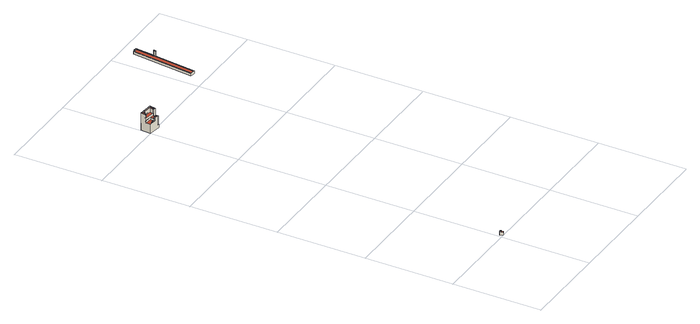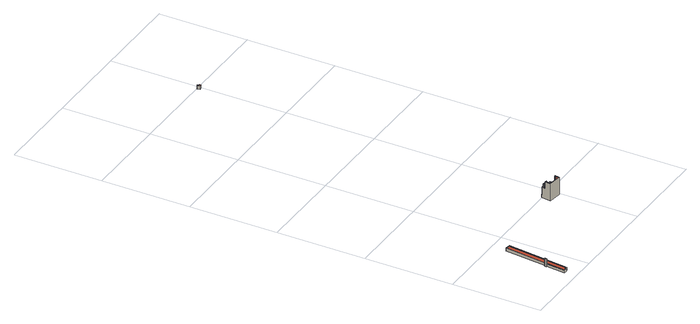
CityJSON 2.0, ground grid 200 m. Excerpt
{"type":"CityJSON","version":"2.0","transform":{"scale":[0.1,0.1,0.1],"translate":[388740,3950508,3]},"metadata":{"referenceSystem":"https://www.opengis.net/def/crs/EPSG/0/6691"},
"CityObjects":{
"building1":{"type":"Building","attributes":{"13+区市町村コード+大字・町コード+町・丁目コード":"13101004003","class":"3001","measuredHeight":6.5,"storeysAboveGround":2,"storeysBelowGround":0,"usage":"402","大字・町コード":"4","延べ面積換算係数":"1","町・丁目コード":"3"},"address":[{"country":"日本","locality":"東京都千代田区内神田三丁目"}],"geometry":[{"type":"Solid","lod":"2","boundaries":[[[[0,1,2,3]],[[4,5,6,7]],[[8,9,10,11]],[[5,11,10,0,3,6]],[[9,1,0,10]],[[5,4,8,11]],[[6,3,2,7]],[[1,9,8,4,7,2]]]],"semantics":{"surfaces":[{"type":"GroundSurface"},{"type":"RoofSurface"},{"type":"WallSurface"}],"values":[[0,1,1,2,2,2,2,2]]}}]},
"building2":{"type":"Building","attributes":{"13+区市町村コード+大字・町コード+町・丁目コード":"13101044001","class":"3002","measuredHeight":37.3,"storeysAboveGround":6,"storeysBelowGround":2,"usage":"402","大字・町コード":"44","延べ面積換算係数":"1","町・丁目コード":"1"},"address":[{"country":"日本","locality":"東京都千代田区外神田一丁目"}],"children":["building2-1","building2-2"],"geometry":[{"type":"Solid","lod":"2","boundaries":[[[[12,13,14,15,16]],[[17,18,19,20]],[[21,22,23,24]],[[21,25,26,27,22]],[[28,29,30,31]],[[28,32,33,29]],[[34,35,19,18]],[[36,37,33,32]],[[38,39,40,41]],[[42,43,44,45]],[[46,47,48,49,50,51,52,53,54,55,56,57]],[[58,59,60,61,62,63]],[[64,65,30,29,33,37,66,67,68,69,70]],[[71,72,73,74]],[[42,74,73,43]],[[24,23,75,76]],[[77,78,79,80]],[[81,66,37,36]],[[82,83,78,77]],[[84,85,86,87]],[[80,79,88,89]],[[89,88,83,82]],[[90,91,92,93,94]],[[95,96,97,98]],[[99,100,101]],[[67,102,103,68]],[[81,102,67,66]],[[104,105,101,100]],[[106,107,97,96]],[[76,75,105,104]],[[19,39,38,20]],[[24,14,13,18,17,45,44,56,55,21]],[[27,30,65,22]],[[26,31,30,27]],[[61,28,31,26,25,62]],[[35,40,39,19]],[[41,42,45,17,20,38]],[[43,57,56,44]],[[13,12,93,92,82,77,71,74,34,18]],[[62,25,21,55,54,63]],[[35,34,74,42,41,40]],[[72,47,46,73]],[[73,46,57,43]],[[72,71,77,80,48,47]],[[78,85,84,79]],[[83,86,85,78]],[[79,84,87,88]],[[49,48,80,89]],[[88,87,86,83]],[[98,50,49,89,82,92,91,95]],[[97,51,50,98]],[[96,95,91,90]],[[103,102,63,54,53,100,99]],[[101,68,103,99]],[[58,63,102,81]],[[107,106,104,100,53,52]],[[105,69,68,101]],[[12,16,94,93]],[[107,52,51,97]],[[75,70,69,105]],[[106,96,90,94,16,15,76,104]],[[22,65,64,23]],[[32,28,61,60]],[[36,32,60,59]],[[23,64,70,75]],[[76,15,14,24]],[[36,59,58,81]]]],"semantics":{"surfaces":[{"type":"GroundSurface"},{"type":"RoofSurface"},{"type":"WallSurface"}],"values":[[0,1,1,1,1,1,1,1,1,1,1,1,1,1,1,1,1,1,1,1,1,1,1,1,1,1,1,1,1,1,2,2,2,2,2,2,2,2,2,2,2,2,2,2,2,2,2,2,2,2,2,2,2,2,2,2,2,2,2,2,2,2,2,2,2,2,2]]}}]},
"building2-1":{"type":"BuildingInstallation","attributes":{"relationToConstruction":"outside"},"parents":["building2"],"geometry":[{"type":"MultiSurface","lod":"2","boundaries":[[[100,108,109,110,111,112,21,24,76,104]],[[21,112,113,114]],[[114,113,115,116,117,118,119,120,121,122]],[[112,111,115,113]],[[24,21,114,122]],[[111,110,116,115]],[[76,24,122,121]],[[100,104,120,119]],[[108,100,119,118]],[[109,108,118,117]],[[120,104,76,121]],[[109,117,116,110]]]}]},
"building2-2":{"type":"BuildingInstallation","attributes":{"relationToConstruction":"outside"},"parents":["building2"],"geometry":[{"type":"MultiSurface","lod":"2","boundaries":[[[123,124,125,126]],[[127,128,129,130]],[[131,132,133,134]],[[135,136,137,138]],[[139,140,141,142]],[[143,144,145,146]],[[134,133,147,148]],[[133,132,149,147]],[[150,148,147,149]],[[131,134,148,150]],[[132,131,150,149]],[[129,128,151,152]],[[136,135,153,154]],[[135,138,155,153]],[[156,154,153,155]],[[137,136,154,156]],[[127,157,151,128]],[[152,151,157,158]],[[130,129,152,158]],[[138,137,156,155]],[[159,144,143,160]],[[157,127,130,158]],[[143,146,161,160]],[[162,159,160,161]],[[162,145,144,159]],[[162,161,146,145]],[[163,125,124,164]],[[165,163,164,166]],[[166,167,168,165]],[[167,166,164,124,123,169]],[[169,170,168,167]],[[126,125,163,165,168,170]],[[141,140,171,172]],[[173,171,140,139]],[[126,170,169,123]],[[173,174,172,171]],[[174,142,141,172]],[[142,174,173,139]]]}]},
"building3":{"type":"Building","attributes":{"13+区市町村コード+大字・町コード+町・丁目コード":"13101044004","class":"3001","measuredHeight":45.1,"storeysAboveGround":22,"storeysBelowGround":3,"usage":"401","地区計画":"秋葉原駅付近地区","大字・町コード":"44","延べ面積換算係数":"1","町・丁目コード":"4"},"address":[{"country":"日本","locality":"東京都千代田区外神田四丁目"}],"geometry":[{"type":"Solid","lod":"2","boundaries":[[[[175,176,177,178,179,180,181,182,183,184]],[[185,186,187,188]],[[189,190,186,185]],[[188,187,191,192]],[[193,194,195,196,197,198,199,200]],[[201,202,203,204]],[[205,206,190,189]],[[205,207,208,206]],[[209,192,191,210]],[[209,210,211,212]],[[212,211,208,207]],[[190,197,196,186]],[[177,176,185,188]],[[186,196,195,187]],[[188,192,178,177]],[[187,195,194,191]],[[185,176,175,189]],[[179,178,192,209]],[[191,194,193,210]],[[180,179,209,212]],[[210,193,200,211]],[[206,198,197,190]],[[189,204,203,205]],[[184,201,204,189,175]],[[211,200,199,208]],[[183,182,205,203,202]],[[181,180,212,207]],[[208,199,198,206]],[[184,183,202,201]],[[181,207,205,182]]]],"semantics":{"surfaces":[{"type":"GroundSurface"},{"type":"RoofSurface"},{"type":"WallSurface"}],"values":[[0,1,1,1,1,1,1,1,1,1,1,2,2,2,2,2,2,2,2,2,2,2,2,2,2,2,2,2,2,2]]}}]}
},
"vertices":[
[47,73,17],[83,85,17],[107,13,17],[71,1,17],[93,54,87],[58,42,87],[71,1,87],[107,13,87],[93,54,101],[83,85,101],[47,73,101],[58,42,101],
[293,7971,2],[4,8005,2],[32,8238,2],[337,8202,2],[311,7985,2],[17,8115,217],[4,8005,217],[11,8010,217],[23,8115,217],[19,8129,404],[26,8135,404],[38,8231,404],[32,8238,404],[49,8125,404],[49,8132,404],[43,8133,404],[52,8155,395],[46,8160,395],[43,8133,395],[49,8132,395],[96,8174,395],[90,8179,395],[172,7985,217],[172,7991,217],[99,8199,395],[93,8207,395],[23,8115,207],[11,8010,207],[172,7991,207],[183,8097,207],[183,8097,255],[189,8102,255],[18,8120,255],[17,8115,255],[178,7990,246],[185,7989,246],[189,8019,246],[250,8012,246],[248,7999,246],[307,7992,246],[316,8066,246],[280,8070,246],[283,8097,246],[19,8129,246],[18,8120,246],[189,8102,246],[293,8176,298],[99,8199,298],[96,8174,298],[52,8155,298],[49,8125,298],[283,8097,298],[38,8231,395],[26,8135,395],[300,8182,395],[290,8097,395],[288,8076,395],[315,8073,395],[329,8196,395],[185,7984,255],[185,7989,255],[178,7990,255],[172,7985,255],[329,8196,404],[337,8202,404],[185,7984,286],[188,7986,286],[192,8015,286],[189,8019,286],[293,8176,395],[246,7976,286],[243,7980,286],[192,8015,283],[188,7986,283],[243,7980,283],[246,8009,283],[246,8009,286],[250,8012,286],[312,7986,69],[248,7994,69],[246,7976,69],[293,7971,69],[311,7985,69],[248,7994,255],[312,7986,255],[307,7992,255],[248,7999,255],[281,8077,404],[280,8070,404],[288,8076,404],[283,8097,395],[281,8077,395],[321,8065,404],[315,8073,404],[321,8065,255],[316,8066,255],
[281,8076,404],[316,8072,404],[331,8197,404],[37,8232,404],[25,8128,404],[25,8128,407],[19,8129,407],[37,8232,407],[331,8197,407],[316,8072,407],[281,8076,407],[280,8070,407],[321,8065,407],[337,8202,407],[32,8238,407],
[308,7999,246],[249,8006,246],[250,8010,246],[308,8003,246],[174,8002,207],[136,8006,207],[137,8014,207],[174,8010,207],[89,8023,207],[87,8004,207],[74,8006,207],[76,8024,207],[138,8020,207],[139,8034,207],[159,8032,207],[158,8018,207],[311,8029,246],[304,8029,246],[306,8044,246],[313,8043,246],[174,8185,298],[175,8190,298],[213,8186,298],[213,8183,298],[74,8006,222],[76,8024,222],[87,8004,222],[89,8023,222],[136,8006,224],[137,8014,224],[138,8020,220],[139,8034,220],[158,8018,220],[159,8032,220],[174,8002,224],[174,8010,224],[175,8190,321],[174,8185,321],[213,8183,321],[213,8186,321],[250,8010,247],[249,8006,251],[250,8010,248],[249,8006,253],[249,8006,254],[250,8010,254],[308,7999,254],[308,8003,254],[304,8029,255],[306,8044,255],[311,8029,255],[313,8043,255],
[2501,9266,3],[2394,8319,3],[2281,8331,3],[2440,9731,3],[2489,9727,3],[2490,9747,3],[2555,9743,3],[2507,9318,3],[2527,9316,3],[2521,9264,3],[2394,8319,67],[2388,8326,67],[2288,8336,67],[2281,8331,67],[2501,9266,67],[2495,9267,67],[2446,9724,67],[2440,9731,67],[2495,9721,54],[2446,9724,54],[2288,8336,54],[2388,8326,54],[2495,9267,54],[2501,9319,54],[2548,9737,54],[2496,9740,54],[2521,9264,179],[2527,9316,179],[2507,9318,179],[2501,9266,179],[2507,9318,67],[2501,9319,67],[2555,9743,67],[2548,9737,67],[2489,9727,67],[2495,9721,67],[2496,9740,67],[2490,9747,67]
]}
